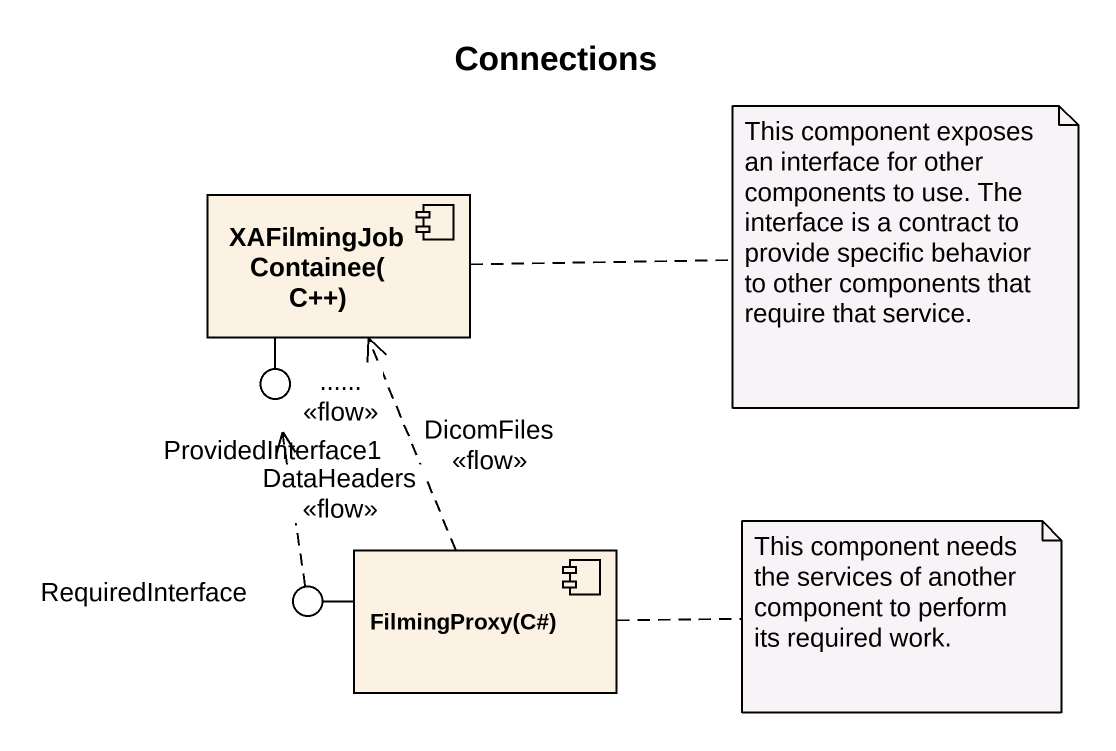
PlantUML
@startuml
title Connections
component "XAFilmingJobContainee(C++)" as XAFilmingJobContainee_C
() ProvidedInterface1
component "FilmingProxy(C#)" as FilmingProxy_C
() RequiredInterface
XAFilmingJobContainee_C -- ProvidedInterface1
FilmingProxy_C -left- RequiredInterface
FilmingProxy_C .up.> XAFilmingJobContainee_C : DicomFiles\n<<flow>>
FilmingProxy_C .up.> XAFilmingJobContainee_C : DataHeaders\n<<flow>>
FilmingProxy_C .up.> XAFilmingJobContainee_C : ......\n<<flow>>
RequiredInterface .up.> ProvidedInterface1
note right of XAFilmingJobContainee_C : This component exposes an interface for other components to use. The interface is a contract to provide specific behavior to other components that require that service.
note right of FilmingProxy_C : This component needs the services of another component to perform its required work.
@enduml
